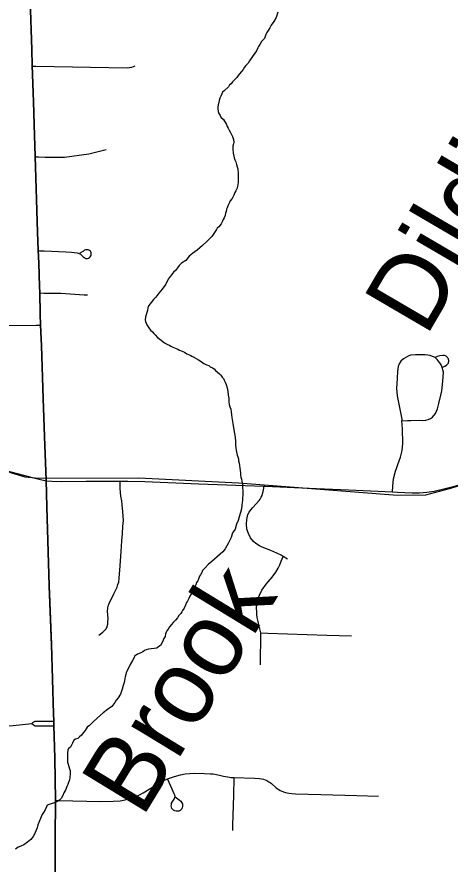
# Model space of a CAD drawing. Extents: x -4.4 to 34, y -55.5 to 22.
# Drawn here: x 3.766 to 4.314, y 16.54 to 17.614 of the extents above; entities that cross this region are included whole.
import ezdxf

# ---------------------------------------------------------------- set-up
doc = ezdxf.new("R2010")
doc.units = 0
for name, color, linetype in [('DR_X_Storm_Sewer', 7, 'Continuous'), ('DV_X_Text', 7, 'Continuous'), ('GE_X_Alignment_100_Cardinal_Points', 7, 'Continuous'), ('RW_P_Const_Limits', 7, 'Continuous'), ('RW_P_Fee_RW', 7, 'Continuous'), ('UT_X_Telecom', 7, 'Continuous')]:
    doc.layers.add(name, color=color, linetype=linetype)

msp = doc.modelspace()

# ---------------------------------------------------------------- linework, layer by layer
at = {"layer": 'DR_X_Storm_Sewer'}
for points in [[(3.7825, 17.6354), (3.7845, 17.5728), (3.7851, 17.5523), (3.7866, 17.5062), (3.7881, 17.4637), (3.7889, 17.4374), (3.7919, 17.3409), (3.7926, 17.3182), (3.7932, 17.3018), (3.7944, 17.2722), (3.7946, 17.2645), (3.7953, 17.2372), (3.7957, 17.2238), (3.7966, 17.1969), (3.7991, 17.1303), (3.8006, 17.0819), (3.8029, 17.0265), (3.8037, 16.9926), (3.8064, 16.893), (3.8093, 16.8183), (3.8121, 16.7305), (3.8124, 16.7215), (3.8126, 16.7158), (3.8137, 16.6743), (3.8147, 16.6211), (3.8147, 16.619), (3.8139, 16.5747), (3.8142, 16.5561), (3.8145, 16.5034)], [(3.8145, 16.5034), (3.8142, 16.5561), (3.8139, 16.5747), (3.8147, 16.619), (3.8147, 16.6211), (3.8137, 16.6743), (3.8126, 16.7158), (3.8124, 16.7215), (3.8121, 16.7305), (3.8093, 16.8183), (3.8064, 16.893), (3.8037, 16.9926), (3.8029, 17.0265), (3.8006, 17.0819), (3.7991, 17.1303), (3.7966, 17.1969), (3.7957, 17.2238), (3.7953, 17.2372), (3.7946, 17.2645), (3.7944, 17.2722), (3.7932, 17.3018), (3.7926, 17.3182), (3.7919, 17.3409), (3.7889, 17.4374), (3.7881, 17.4637), (3.7866, 17.5062), (3.7851, 17.5523), (3.7845, 17.5728), (3.7825, 17.6354)]]:
    msp.add_lwpolyline(points, dxfattribs=at)
at = {"layer": 'DV_X_Text'}
for points in [[(4.0961, 17.6199), (4.0942, 17.6134), (4.0911, 17.6081), (4.088, 17.6036), (4.0861, 17.6002), (4.0842, 17.5967), (4.0823, 17.5941), (4.0811, 17.5918), (4.0792, 17.5865), (4.0757, 17.5827), (4.0734, 17.5789), (4.0719, 17.5766), (4.0707, 17.5747), (4.0692, 17.5709), (4.0669, 17.5679), (4.065, 17.5649), (4.0631, 17.5626), (4.0619, 17.5607), (4.0604, 17.5584), (4.0585, 17.5554), (4.0558, 17.5524), (4.0539, 17.5501), (4.0523, 17.5474), (4.05, 17.5448), (4.0477, 17.5417), (4.0458, 17.5399), (4.0443, 17.5372), (4.042, 17.5349), (4.0389, 17.5315), (4.037, 17.5292)], [(4.037, 17.5292), (4.0351, 17.5281), (4.0336, 17.5255), (4.0282, 17.5202), (4.0263, 17.5186), (4.0251, 17.5167), (4.024, 17.5137), (4.0228, 17.511), (4.0221, 17.508), (4.0213, 17.5057), (4.0205, 17.5027), (4.0201, 17.4996), (4.0201, 17.4974), (4.0205, 17.4943), (4.0216, 17.4916), (4.0231, 17.489), (4.0242, 17.4871), (4.0273, 17.484), (4.0299, 17.4798), (4.0311, 17.4775), (4.0322, 17.4752), (4.0333, 17.4729), (4.0344, 17.4706), (4.0363, 17.4676), (4.0378, 17.4641), (4.0386, 17.4622), (4.0401, 17.4584), (4.0405, 17.455), (4.0401, 17.4531), (4.0393, 17.4501), (4.0393, 17.4481), (4.0393, 17.4462), (4.0396, 17.4413), (4.0404, 17.4375), (4.0408, 17.4352), (4.0419, 17.4329), (4.043, 17.4302), (4.0438, 17.4268), (4.0449, 17.4238), (4.0456, 17.4215), (4.0456, 17.4196), (4.046, 17.4173), (4.046, 17.4146), (4.046, 17.412), (4.046, 17.4085), (4.0459, 17.4047), (4.0455, 17.4013), (4.0452, 17.3994), (4.0448, 17.3967), (4.0432, 17.3937), (4.0417, 17.3914), (4.0405, 17.388), (4.0382, 17.3838), (4.0359, 17.3808), (4.0348, 17.3789), (4.0336, 17.3762), (4.0328, 17.3743), (4.0321, 17.3721), (4.0313, 17.3702), (4.0309, 17.3675), (4.0301, 17.3652), (4.0294, 17.3622), (4.0282, 17.3591), (4.0271, 17.3572), (4.0263, 17.355), (4.0244, 17.3515), (4.0213, 17.3478), (4.0194, 17.3462), (4.0186, 17.3443), (4.0125, 17.3356), (4.0067, 17.3296), (4.0006, 17.3243), (3.9941, 17.3182), (3.988, 17.3141), (3.9838, 17.3106), (3.9796, 17.305), (3.9742, 17.3016), (3.9712, 17.2989), (3.9693, 17.2959), (3.9666, 17.2925), (3.9639, 17.2902), (3.962, 17.2875), (3.9597, 17.2849), (3.9574, 17.2815), (3.9543, 17.275), (3.9497, 17.269), (3.9455, 17.2637), (3.9417, 17.2587), (3.9386, 17.2557), (3.9359, 17.2519), (3.934, 17.25), (3.9321, 17.247), (3.9317, 17.2451), (3.9309, 17.242), (3.9301, 17.2394), (3.9294, 17.2363), (3.9286, 17.2337), (3.9282, 17.2299), (3.9286, 17.228), (3.9293, 17.2257), (3.9304, 17.2238)], [(3.9304, 17.2238), (3.9327, 17.2199), (3.935, 17.2169), (3.9373, 17.2146), (3.9392, 17.2127), (3.9407, 17.2108), (3.9437, 17.2077), (3.9467, 17.2054), (3.9528, 17.2008), (3.9566, 17.1989), (3.9589, 17.1977), (3.9608, 17.1966), (3.9631, 17.1954), (3.9653, 17.1943), (3.9676, 17.1935), (3.9695, 17.1927), (3.9718, 17.1916), (3.9737, 17.1908), (3.976, 17.19), (3.9779, 17.1889), (3.9809, 17.1869), (3.9832, 17.1862), (3.9851, 17.185), (3.9874, 17.1839), (3.99, 17.1827), (3.9927, 17.1808), (3.9957, 17.1793), (3.9992, 17.1773), (4.0026, 17.1746), (4.006, 17.1731), (4.0087, 17.172), (4.0106, 17.1704), (4.0136, 17.1689), (4.0155, 17.1677), (4.0174, 17.1658), (4.02, 17.1635), (4.0223, 17.1616), (4.0242, 17.1597), (4.0257, 17.1574), (4.0272, 17.1555), (4.0284, 17.1536), (4.0295, 17.1509), (4.0306, 17.1479), (4.0321, 17.1437), (4.0329, 17.1391), (4.0332, 17.1345), (4.034, 17.1303), (4.0343, 17.1261), (4.0347, 17.1227), (4.0354, 17.1197), (4.0366, 17.1166), (4.0373, 17.1132), (4.0377, 17.1094), (4.038, 17.1063), (4.0384, 17.1037), (4.0388, 17.101), (4.0392, 17.0987), (4.0395, 17.0957), (4.0414, 17.0857), (4.0421, 17.0812), (4.0428, 17.0755), (4.0428, 17.0713), (4.0432, 17.0678), (4.0436, 17.0644), (4.0443, 17.0606), (4.0447, 17.0583), (4.0454, 17.0564), (4.0462, 17.0537), (4.0465, 17.0511), (4.0473, 17.0484), (4.0477, 17.0454), (4.048, 17.0419), (4.0484, 17.0389), (4.0488, 17.0358), (4.0491, 17.0332), (4.0495, 17.0305), (4.0502, 17.0278), (4.0506, 17.0256), (4.0514, 17.0217), (4.0513, 17.0191), (4.0513, 17.0168), (4.0517, 17.0137), (4.0517, 17.0111), (4.0521, 17.0084), (4.0513, 17.0035), (4.0513, 17.0008), (4.0509, 16.9985), (4.0505, 16.9951), (4.0501, 16.9905), (4.0489, 16.9856), (4.0473, 16.9803), (4.0458, 16.9757), (4.0439, 16.9708), (4.0423, 16.9647), (4.04, 16.9617), (4.0389, 16.9598), (4.0373, 16.9541), (4.0346, 16.9491), (4.0331, 16.9465), (4.0316, 16.9434), (4.0293, 16.9396)], [(4.0293, 16.9396), (4.0266, 16.9358), (4.0124, 16.9234), (4.0078, 16.9196), (4.004, 16.9154), (4.0009, 16.912), (3.9998, 16.9097), (3.9982, 16.9067), (3.9971, 16.9048), (3.9963, 16.9025), (3.9948, 16.8991), (3.9933, 16.8968), (3.9925, 16.8938), (3.9906, 16.8907), (3.989, 16.8877), (3.9875, 16.8854), (3.9867, 16.8828), (3.9848, 16.8797), (3.9836, 16.8767), (3.9817, 16.8733), (3.9806, 16.8714), (3.9794, 16.868), (3.9775, 16.8645), (3.9756, 16.8615), (3.9744, 16.8596), (3.9733, 16.8577), (3.971, 16.8551), (3.969, 16.852), (3.9664, 16.849), (3.9637, 16.8463), (3.9614, 16.8437), (3.9591, 16.8407), (3.9572, 16.8376), (3.9556, 16.8357), (3.9549, 16.8338), (3.9541, 16.8319), (3.9533, 16.8285), (3.9518, 16.8259), (3.9502, 16.8217), (3.9476, 16.8171), (3.9456, 16.8156), (3.943, 16.8137), (3.9323, 16.8123), (3.9292, 16.8115), (3.9273, 16.8108), (3.925, 16.8089), (3.9216, 16.8074), (3.9186, 16.8059), (3.9166, 16.8047), (3.9147, 16.8036), (3.914, 16.8017), (3.912, 16.7979), (3.909, 16.793), (3.907, 16.7884), (3.9051, 16.7846), (3.904, 16.7823), (3.9036, 16.7801), (3.9028, 16.7774), (3.9024, 16.7747), (3.9016, 16.7702), (3.9001, 16.7664), (3.8989, 16.7618), (3.897, 16.7554), (3.8939, 16.7508), (3.8916, 16.7478), (3.8897, 16.7447), (3.8859, 16.7398), (3.8805, 16.736), (3.8748, 16.7319), (3.8679, 16.7254), (3.8618, 16.7198), (3.8576, 16.7156), (3.8545, 16.7137), (3.8522, 16.7092), (3.8495, 16.7065), (3.8476, 16.7035), (3.8449, 16.7012), (3.843, 16.6993), (3.84, 16.6982), (3.8377, 16.697), (3.8361, 16.6933), (3.8334, 16.6883), (3.8308, 16.6864), (3.83, 16.6845), (3.8296, 16.6815), (3.8296, 16.6788), (3.8296, 16.6754), (3.8299, 16.6712), (3.8299, 16.6693), (3.8307, 16.6666), (3.8314, 16.6636), (3.8322, 16.6609), (3.8329, 16.6586), (3.8329, 16.6552), (3.8329, 16.6533), (3.8325, 16.6514), (3.8325, 16.6491), (3.8321, 16.6468), (3.8309, 16.6434), (3.8302, 16.6408), (3.829, 16.6381)], [(3.829, 16.6381), (3.8275, 16.6343), (3.8252, 16.6301), (3.824, 16.6271), (3.8217, 16.6229), (3.8194, 16.621), (3.8164, 16.6187), (3.8114, 16.6173), (3.8064, 16.6154), (3.8038, 16.6146), (3.803, 16.6127), (3.8015, 16.6086), (3.7992, 16.6055), (3.7976, 16.6029), (3.7942, 16.5949), (3.7934, 16.5926), (3.7922, 16.5896), (3.7911, 16.5858), (3.7899, 16.5831), (3.7888, 16.5801), (3.788, 16.5778), (3.7861, 16.5748), (3.7834, 16.571), (3.7792, 16.5676), (3.7746, 16.5645), (3.7708, 16.5627), (3.7673, 16.5612), (3.7639, 16.5589)]]:
    msp.add_lwpolyline(points, dxfattribs=at)
at = {"layer": 'RW_P_Const_Limits'}
for points in [[(3.7173, 17.0487), (3.7581, 17.0372), (3.7821, 17.0308), (3.7972, 17.0271), (3.8032, 17.0259)], [(4.2414, 17.0117), (4.2477, 17.0114), (4.2663, 17.0107), (4.2757, 17.0108), (4.285, 17.0116), (4.2943, 17.0129), (4.3066, 17.0155), (4.3216, 17.0195), (4.3868, 17.0389)], [(3.8032, 17.0259), (3.8097, 17.0254), (3.8221, 17.025), (3.8533, 17.0254), (3.8963, 17.0254)], [(3.8963, 17.0254), (3.9061, 17.0254), (3.9278, 17.0251), (3.9961, 17.0221), (4.0785, 17.019)], [(4.0785, 17.019), (4.08, 17.019), (4.1452, 17.0161), (4.1856, 17.0146), (4.2414, 17.0117)]]:
    msp.add_lwpolyline(points, dxfattribs=at)
at = {"layer": 'RW_P_Fee_RW'}
msp.add_lwpolyline([(2.5729, 17.3858), (3.2958, 17.1755), (3.7755, 17.0311), (3.7928, 17.0291), (3.9199, 17.0296), (4.0466, 17.0235), (4.2477, 17.0078), (4.2837, 17.0083), (4.3156, 17.0164), (4.3967, 17.0422), (4.6915, 17.1796), (4.724, 17.1933), (4.8347, 17.2049), (4.9016, 17.2109), (5.0533, 17.2179), (5.088, 17.2182), (5.1291, 17.2179), (5.1504, 17.214), (5.1985, 17.1924), (5.364, 17.1106), (5.3796, 17.105), (5.3924, 17.1078), (5.4011, 17.115), (5.4163, 17.1363)], dxfattribs=at)
at = {"layer": 'UT_X_Telecom'}
for p, q in [((4.1085, 16.9264), (4.1031, 16.9298)), ((4.0744, 16.7925), (4.0749, 16.8332))]:
    msp.add_line(p, q, dxfattribs=at)
for points in [[(3.7854, 17.5517), (3.7847, 17.5722), (3.7827, 17.6349)], [(3.7854, 17.5517), (3.7895, 17.5517), (3.9054, 17.5494), (3.9112, 17.5502), (3.9153, 17.552)], [(3.7891, 17.4368), (3.7883, 17.4631), (3.7868, 17.5056), (3.7854, 17.5517)], [(3.7891, 17.4368), (3.793, 17.4367), (3.8015, 17.4364), (3.8259, 17.4364), (3.8566, 17.4405), (3.8789, 17.4461)], [(3.7929, 17.3176), (3.7921, 17.3404), (3.7891, 17.4368)], [(3.7929, 17.3176), (3.8, 17.3173), (3.8277, 17.316), (3.8346, 17.3157), (3.838, 17.3155), (3.8418, 17.315), (3.8431, 17.3146), (3.8446, 17.3141), (3.8461, 17.3132), (3.8475, 17.312), (3.8484, 17.3111), (3.8497, 17.31), (3.851, 17.309), (3.8517, 17.3085), (3.853, 17.3078), (3.8543, 17.3077), (3.8551, 17.3078), (3.8565, 17.3081), (3.8577, 17.3089), (3.8586, 17.3098), (3.8593, 17.3109), (3.8597, 17.3122), (3.8599, 17.3134), (3.8598, 17.3149), (3.8594, 17.3161), (3.8588, 17.3171), (3.8578, 17.3179), (3.8568, 17.3184), (3.8558, 17.3186), (3.8541, 17.3188), (3.8526, 17.3186), (3.8514, 17.3182), (3.8499, 17.3172), (3.8452, 17.3144)], [(3.7948, 17.264), (3.7946, 17.2717), (3.7934, 17.3013), (3.7929, 17.3176)], [(3.7948, 17.264), (3.8001, 17.2639), (3.8211, 17.2636), (3.8508, 17.2616), (3.8549, 17.2615)], [(3.7959, 17.2233), (3.7955, 17.2366), (3.7948, 17.264)], [(3.7313, 17.2233), (3.7378, 17.2229), (3.7901, 17.2233), (3.7959, 17.2233)], [(3.8032, 17.0259), (3.8008, 17.0813), (3.7993, 17.1297), (3.7968, 17.1963), (3.7959, 17.2233)], [(4.3046, 17.1694), (4.3042, 17.1707), (4.3033, 17.1727), (4.3016, 17.1755), (4.2996, 17.1781), (4.2981, 17.1797), (4.2955, 17.1821), (4.2923, 17.1835), (4.2893, 17.1847), (4.2861, 17.1853), (4.2829, 17.1855), (4.2705, 17.1857), (4.2642, 17.1852), (4.2614, 17.1839), (4.2553, 17.1805), (4.2523, 17.1776), (4.2499, 17.1741), (4.2489, 17.1708), (4.248, 17.1647), (4.2473, 17.1554), (4.2468, 17.1429), (4.2475, 17.1337), (4.2533, 17.1041), (4.2535, 17.102)], [(4.3046, 17.1694), (4.3077, 17.1712), (4.3098, 17.1723), (4.3109, 17.1732), (4.3118, 17.174), (4.3124, 17.1751), (4.3127, 17.1762), (4.3129, 17.1774), (4.3128, 17.1784), (4.3127, 17.1795), (4.3124, 17.1805), (4.3118, 17.1815), (4.3112, 17.1824), (4.3105, 17.1832), (4.3096, 17.1838), (4.3086, 17.1843), (4.3076, 17.1847), (4.3065, 17.1848), (4.3052, 17.1849), (4.3013, 17.1843), (4.2983, 17.1833), (4.2955, 17.1821)], [(4.2469, 17.0428), (4.2483, 17.0467), (4.2517, 17.0557), (4.2538, 17.0642), (4.2547, 17.0733), (4.2544, 17.0918), (4.2535, 17.102), (4.2607, 17.1025), (4.2647, 17.1025), (4.2754, 17.1026), (4.2801, 17.1024), (4.2838, 17.1027), (4.2867, 17.1034), (4.2898, 17.1047), (4.2924, 17.1067), (4.2962, 17.1113), (4.2986, 17.1173), (4.2992, 17.1205), (4.3003, 17.1238), (4.3026, 17.1345), (4.3039, 17.1401), (4.3049, 17.148), (4.3058, 17.1572), (4.306, 17.1635), (4.3055, 17.1667), (4.305, 17.1682), (4.3046, 17.1694)], [(4.2414, 17.0117), (4.242, 17.0191), (4.2429, 17.0285), (4.2452, 17.0379), (4.2469, 17.0428)], [(3.8128, 16.7152), (3.8126, 16.721), (3.8124, 16.73), (3.8095, 16.8177), (3.8066, 16.8924), (3.8039, 16.992), (3.8032, 17.0259)], [(3.8694, 16.8302), (3.8743, 16.834), (3.8766, 16.836), (3.8786, 16.8384), (3.88, 16.8411), (3.8809, 16.844), (3.881, 16.8469), (3.8812, 16.8509), (3.8808, 16.8564), (3.8805, 16.8599), (3.8807, 16.8649), (3.8815, 16.8681), (3.8828, 16.8714), (3.8845, 16.8746), (3.8883, 16.8824), (3.891, 16.8875), (3.8927, 16.891), (3.8937, 16.8943), (3.8947, 16.8975), (3.8954, 16.9026), (3.8964, 16.918), (3.8979, 16.9361), (3.8987, 16.9497), (3.8993, 16.9592), (3.9, 16.9679), (3.9005, 16.9756), (3.9002, 16.9809), (3.8997, 16.9864), (3.8988, 16.9953), (3.8984, 17.0003), (3.8974, 17.0065), (3.8965, 17.016), (3.8963, 17.0227), (3.8963, 17.0254)], [(4.1031, 16.9298), (4.1006, 16.9314), (4.0951, 16.9342), (4.0875, 16.9375), (4.0764, 16.9418), (4.0729, 16.9434), (4.0683, 16.9463), (4.0655, 16.9488), (4.0618, 16.9536), (4.059, 16.9589), (4.0571, 16.9647), (4.0564, 16.9707), (4.0568, 16.9767), (4.0577, 16.981), (4.0584, 16.9832), (4.0599, 16.9863), (4.062, 16.9892), (4.0644, 16.992), (4.0726, 17.0007), (4.074, 17.0028), (4.0752, 17.0052), (4.0762, 17.0074), (4.0769, 17.0095), (4.0777, 17.0124), (4.0783, 17.0165), (4.0785, 17.019)], [(4.0749, 16.8332), (4.0726, 16.8416), (4.0712, 16.8476), (4.0702, 16.8527), (4.0697, 16.8564), (4.0695, 16.8595), (4.0694, 16.8649), (4.0696, 16.8692), (4.0703, 16.873), (4.0713, 16.8769), (4.0728, 16.8809), (4.0759, 16.8872), (4.0814, 16.895), (4.0891, 16.9039), (4.0939, 16.9099), (4.0968, 16.9151), (4.0987, 16.9192), (4.1005, 16.9239), (4.1031, 16.9298)], [(4.0749, 16.8332), (4.0836, 16.8328), (4.1583, 16.83), (4.1895, 16.8294)], [(3.7426, 16.7146), (3.7608, 16.7157), (3.7844, 16.7183)], [(3.7844, 16.7183), (3.7859, 16.7194), (3.7872, 16.7202), (3.788, 16.7207), (3.7886, 16.721), (3.7997, 16.721), (3.8075, 16.721), (3.8126, 16.721)], [(3.7844, 16.7183), (3.7866, 16.7164), (3.7878, 16.7157), (3.7884, 16.7154), (3.7966, 16.7153), (3.8078, 16.7152), (3.8128, 16.7152)], [(3.8149, 16.6205), (3.8139, 16.6737), (3.8128, 16.7152)], [(3.8149, 16.6205), (3.8188, 16.6205), (3.8721, 16.6193), (3.8875, 16.6196), (3.8966, 16.6203), (3.9027, 16.6214), (3.9085, 16.6229), (3.9143, 16.6249), (3.9199, 16.6273), (3.9254, 16.6301), (3.9333, 16.6348), (3.9464, 16.643), (3.9519, 16.646), (3.9565, 16.648)], [(3.9565, 16.648), (3.9576, 16.6485), (3.9651, 16.6511), (3.9727, 16.6531), (3.9789, 16.6542), (3.9849, 16.6548), (3.9911, 16.655), (4.0035, 16.6547), (4.0111, 16.6544), (4.0137, 16.6542), (4.0165, 16.6539), (4.0223, 16.6528), (4.0276, 16.6515), (4.033, 16.6504), (4.0371, 16.6499), (4.0411, 16.6497)], [(3.9662, 16.625), (3.9714, 16.6216), (3.9732, 16.6199), (3.9746, 16.6178), (3.9753, 16.6162), (3.9756, 16.6146), (3.9755, 16.6129), (3.975, 16.6113), (3.9745, 16.61), (3.9735, 16.6088), (3.9723, 16.6079), (3.9709, 16.6072), (3.9693, 16.607), (3.9676, 16.607), (3.9657, 16.6074), (3.9641, 16.6082), (3.963, 16.6092), (3.9621, 16.6105), (3.9616, 16.612), (3.9612, 16.6138), (3.9614, 16.6155), (3.9617, 16.6172), (3.9623, 16.6185), (3.9642, 16.6211), (3.9649, 16.6221), (3.9654, 16.6231), (3.9659, 16.6244), (3.966, 16.6261), (3.9659, 16.6268), (3.9656, 16.6275), (3.9649, 16.6292), (3.9624, 16.6348), (3.9565, 16.648)], [(4.0391, 16.5827), (4.0393, 16.5891), (4.0405, 16.627), (4.0411, 16.6497)], [(4.0411, 16.6497), (4.0666, 16.6488), (4.0729, 16.6484), (4.0755, 16.6479), (4.0779, 16.6474), (4.0801, 16.6466), (4.0821, 16.6459), (4.085, 16.6444), (4.0865, 16.6434), (4.0881, 16.6422), (4.0942, 16.6368), (4.0958, 16.6355), (4.0976, 16.6343), (4.0993, 16.6333), (4.1013, 16.6323), (4.1033, 16.6315), (4.1058, 16.6307), (4.108, 16.6302), (4.1107, 16.6297), (4.1139, 16.6294), (4.1185, 16.6291), (4.1508, 16.6281), (4.1962, 16.6269), (4.2237, 16.6262)], [(3.8274, 16.0633), (3.8275, 16.067), (3.8279, 16.0752), (3.8277, 16.083), (3.8255, 16.1521), (3.8239, 16.2173), (3.8212, 16.2887), (3.817, 16.4205), (3.8166, 16.4365), (3.816, 16.457), (3.8148, 16.5028), (3.8144, 16.5556), (3.8142, 16.5742), (3.8149, 16.6185), (3.8149, 16.6205)]]:
    msp.add_lwpolyline(points, dxfattribs=at)

# ---------------------------------------------------------------- texts
at = {"layer": 'GE_X_Alignment_100_Cardinal_Points'}
for s, height, rotation, p in [('Dildine', 0.09476, 59.6634, (4.2839, 17.2071)), ('Brook', 0.09475, 58.6003, (3.9242, 16.5972))]:
    msp.add_text(s, height=height, rotation=rotation, dxfattribs=at).set_placement(p)

doc.saveas('drawing.dxf')
